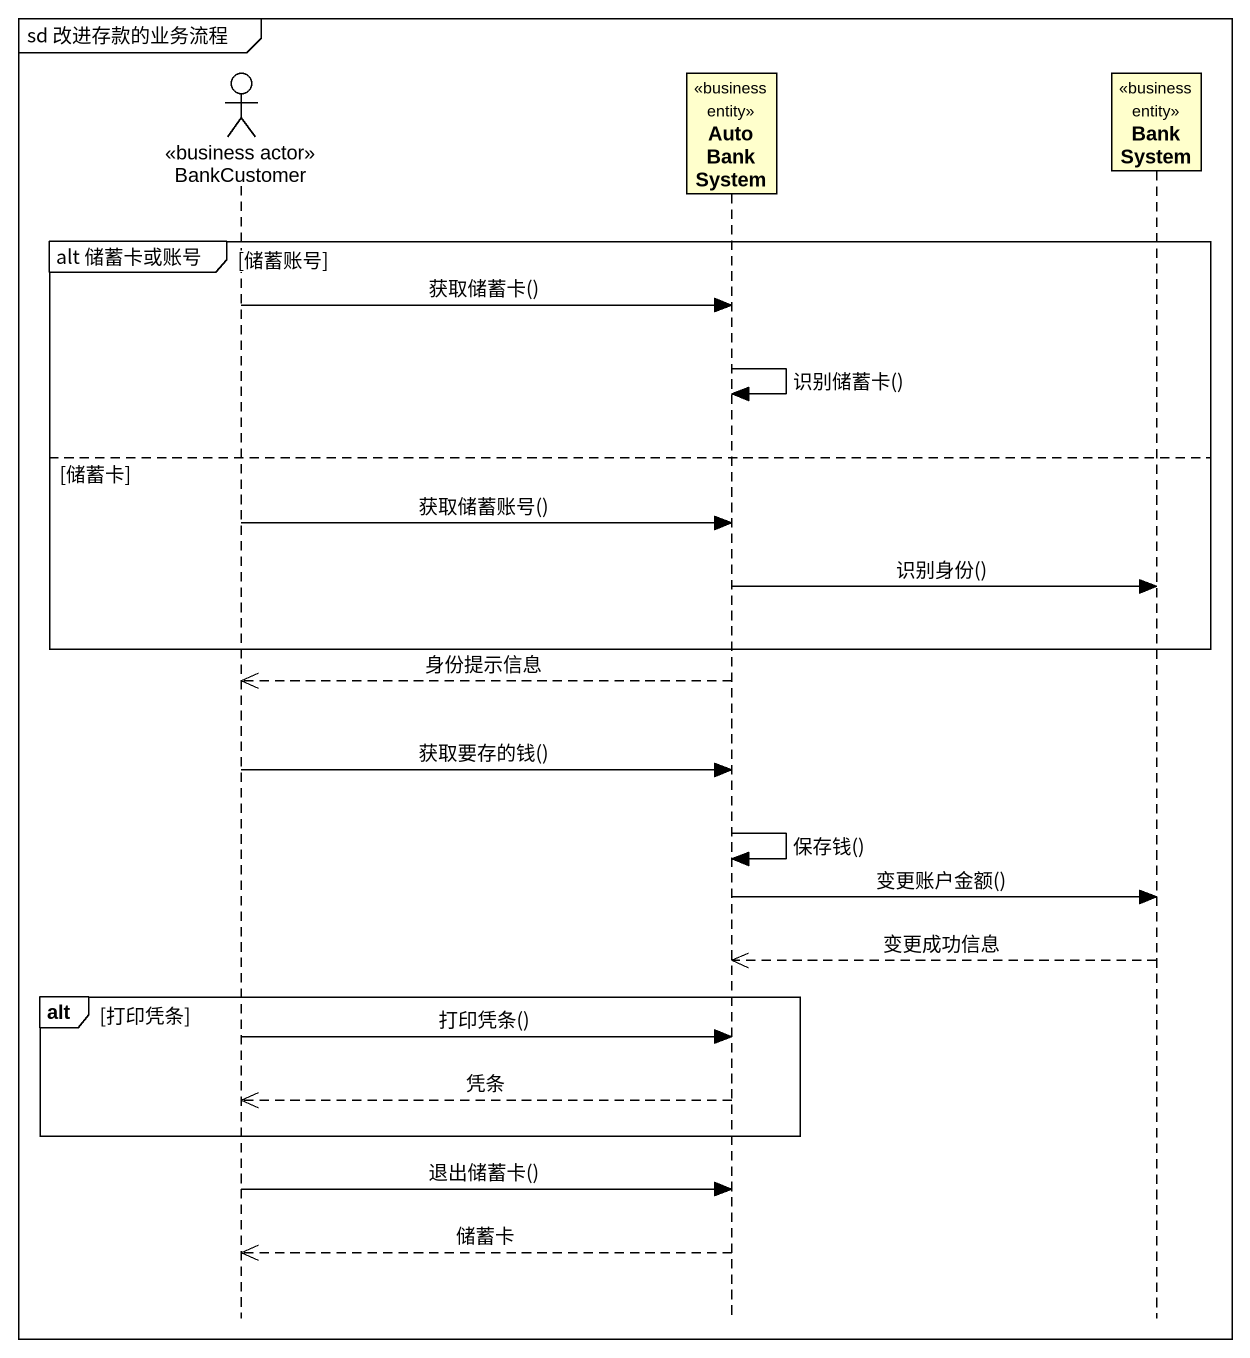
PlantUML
@startuml
mainframe sd 改进存款的业务流程
hide footbox
actor BankCustomer <<business actor>>
participant AutoBankSystem <<business entity>>
participant BankSystem <<business entity>>

group alt 储蓄卡或账号 [储蓄账号]
  BankCustomer -> AutoBankSystem : 获取储蓄卡()
  AutoBankSystem -> AutoBankSystem : 识别储蓄卡()
else 储蓄卡
  BankCustomer -> AutoBankSystem : 获取储蓄账号()
  AutoBankSystem -> BankSystem : 识别身份()
end
AutoBankSystem -->> BankCustomer : 身份提示信息
BankCustomer -> AutoBankSystem : 获取要存的钱()
AutoBankSystem -> AutoBankSystem : 保存钱()
AutoBankSystem -> BankSystem : 变更账户金额()
BankSystem -->> AutoBankSystem : 变更成功信息
alt 打印凭条
  BankCustomer -> AutoBankSystem : 打印凭条()
  AutoBankSystem -->> BankCustomer : 凭条
end
BankCustomer -> AutoBankSystem : 退出储蓄卡()
AutoBankSystem -->> BankCustomer : 储蓄卡
@enduml
